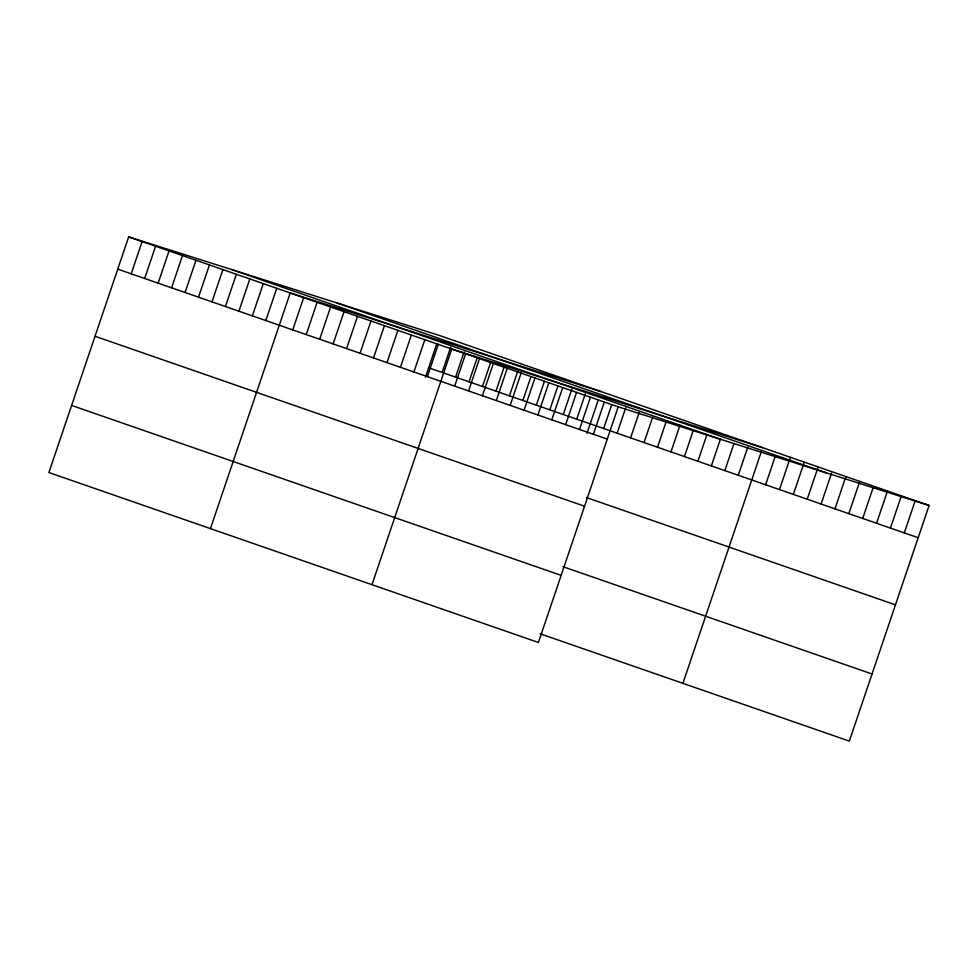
<?xml version="1.0" encoding="UTF-8"?>
<svg xmlns="http://www.w3.org/2000/svg" width="978" height="978" viewBox="0 0 978 978"><rect width="100%" height="100%" fill="white"/><g stroke="black" fill="none" stroke-linecap="round" stroke-linejoin="round"><path stroke-width="1.47" d="M929.1 505.467L439.574 335.515L128.668 236.884L48.9 472.533L538.426 642.485L618.194 406.836L929.1 505.467L849.332 741.116L540.198 633.793M131.211 273.816L142.128 241.554M144.671 278.486L155.588 246.224M158.13 283.155L169.047 250.906M171.59 287.838L182.507 255.576M185.05 292.508L195.979 260.246M198.522 297.178L209.439 264.928M211.981 301.86L222.898 269.598M225.441 306.53L236.358 274.268M238.901 311.2L249.818 278.95M252.361 315.87L263.278 283.62M265.82 320.552L276.75 288.29M210.441 528.621L290.209 292.96L601.115 391.603M292.752 329.892L303.669 297.642M306.212 334.574L317.129 302.312M319.672 339.244L330.588 306.982M333.131 343.914L344.06 311.664M346.603 348.596L357.52 316.334M360.063 353.266L370.98 321.004M373.523 357.936L384.44 325.686M386.982 362.618L397.899 330.356M400.442 367.288L411.359 335.026M413.902 371.958L424.831 339.708M425.479 377.166L436.726 343.926M427.374 376.628L438.291 344.378M442.117 372.447L450.662 347.202M371.982 584.697L451.75 349.048L762.657 447.679M455.577 377.117L464.122 351.872M454.697 386.127L465.626 353.865M469.037 381.799L477.117 357.948M468.572 390.943L479.489 358.681M482.509 386.469L490.577 362.63M482.435 395.748L493.364 363.498M495.968 391.139L504.037 367.3M496.311 400.564L507.227 368.315M509.428 395.821L517.973 370.576M510.186 405.381L521.103 373.131M522.888 400.491L530.956 376.652M524.049 410.198L534.966 377.936M536.347 405.161L544.416 381.322M537.924 415.014L548.841 382.753M549.819 409.831L557.888 385.992M551.788 419.831L562.705 387.569M563.279 414.513L571.824 389.268M565.663 424.648L576.58 392.386M576.739 419.183L585.284 393.938M579.526 429.464L590.443 397.202M587.02 433.254L598.267 400.014M593.401 434.281L604.318 402.019M603.658 428.535L611.727 404.684M617.118 433.205L625.663 407.96M630.59 437.875L639.135 412.63M644.05 442.557L652.595 417.313M657.509 447.227L666.531 420.577M670.969 451.897L679.991 425.247M684.429 456.579L693.451 429.929M697.901 461.249L706.911 434.599M711.361 465.919L720.383 439.269M724.82 470.589L733.842 443.951M738.28 475.271L747.779 447.215M682.901 683.341L761.239 451.897M765.615 484.758L775.102 456.702M779.478 489.575L790.395 457.313M793.354 494.391L804.271 462.129M807.217 499.208L818.146 466.946M821.092 504.025L831.532 473.169M834.967 508.829L845.884 476.579M848.831 513.646L859.748 481.396M862.706 518.462L873.146 487.606M876.569 523.279L887.486 491.017M890.445 528.096L901.361 495.834M904.308 532.912L915.225 500.65M336.97 302.972L826.496 472.924M231.26 269.427L720.786 439.379M128.668 236.884L618.194 406.836M428.657 367.777L918.183 537.729M117.739 269.133L607.265 439.098M586.323 497.521L895.457 604.844M95.025 336.261L584.551 506.213M562.925 566.678L872.058 674.001M71.614 405.418L561.14 575.37"/></g></svg>
